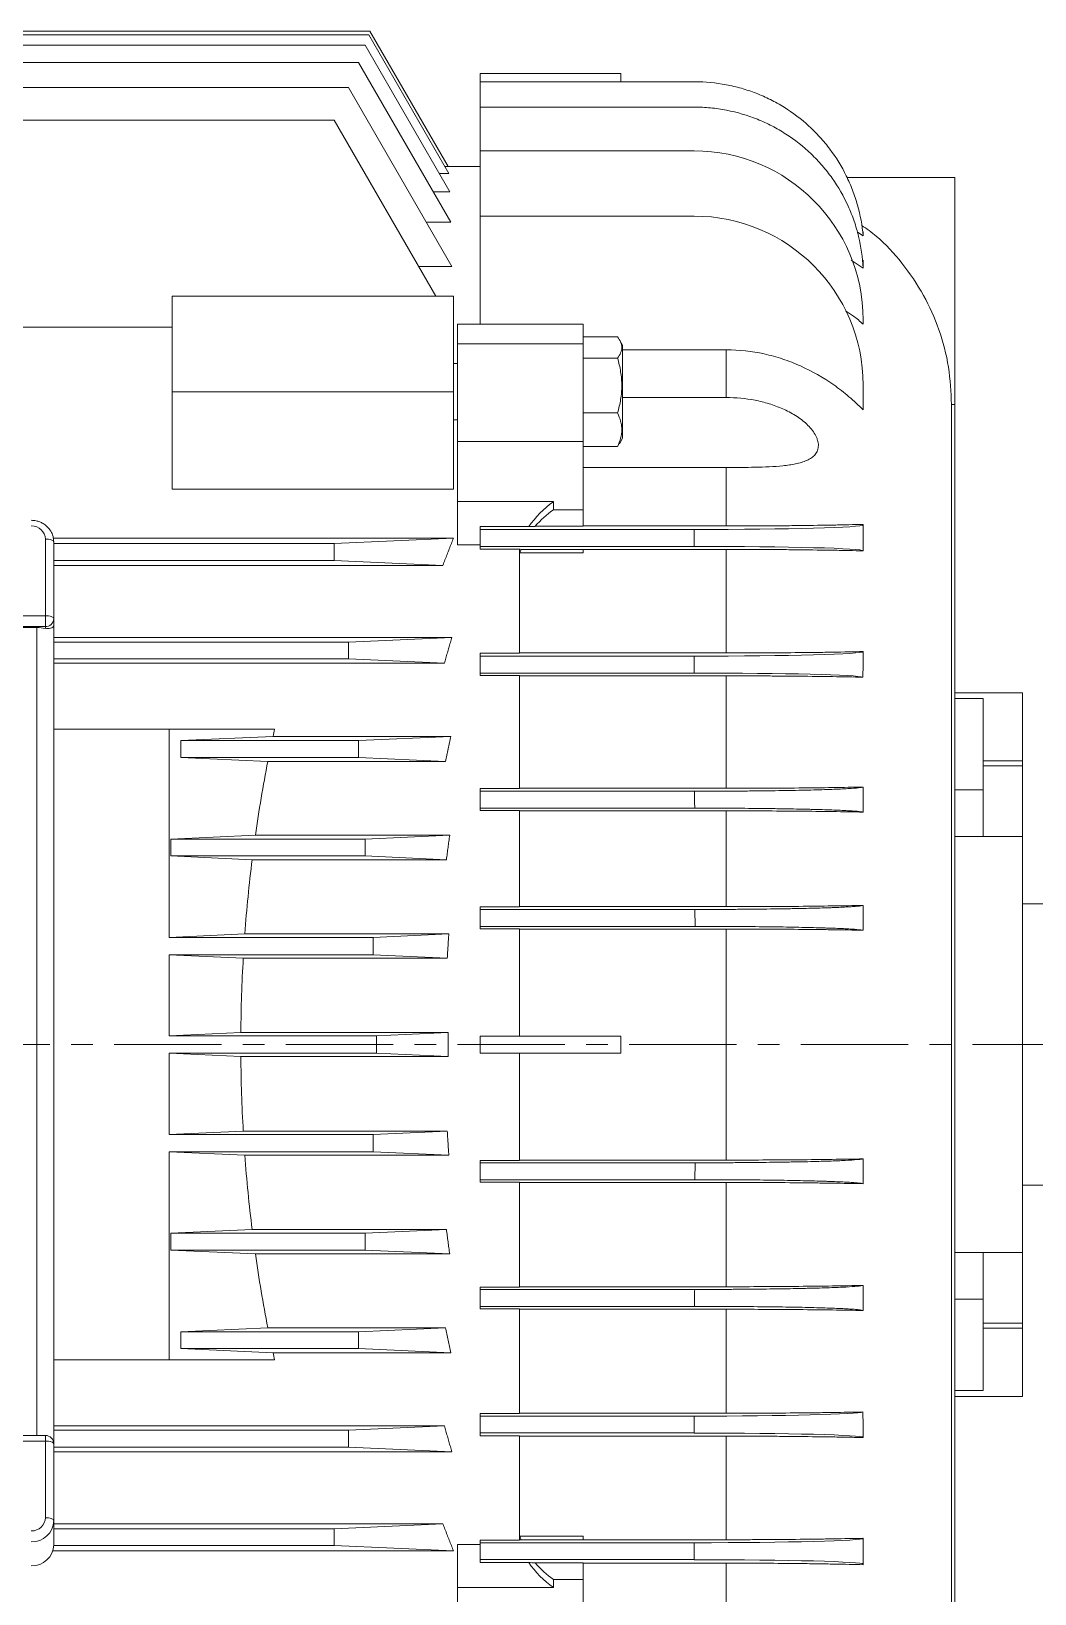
# Model space of a CAD drawing. Header units: millimetres. Extents: x -1229 to 6348, y -522 to 5252.
# Drawn here: x 761.7 to 939.9, y 1325.7 to 1603.3 of the extents above; entities that cross this region are included whole.
import ezdxf

# ---------------------------------------------------------------- set-up
doc = ezdxf.new("R2010")
doc.units = ezdxf.units.MM
doc.header["$LTSCALE"] = 25.4
doc.linetypes.add('CENTERX2', pattern=[0.8, 0.5, -0.1, 0.1, -0.1])
doc.layers.add('Centerline', color=5, linetype='CENTERX2', lineweight=5)

# ---------------------------------------------------------------- blocks, each defined once
blk = doc.blocks.new('HHI 286TS FRONT VIEW')
at = {"color": 7, "linetype": 'Continuous', "lineweight": 5}
for p, q in [((-202.97, 179.39), (-482.83, 179.39)), ((-202.76, 180), (-330.11, 180)), ((-188.75, 154.76), (-202.97, 179.39)), ((-188.89, 155.99), (-202.76, 180)), ((-203.63, 177.54), (-482.17, 177.54)), ((-188.6, 151.5), (-203.63, 177.54)), ((-204.79, 174.43), (-481.01, 174.43)), ((-188.43, 146.08), (-204.79, 174.43)), ((-183.2, 172.5), (-183.2, 171.03)), ((-183.2, 172.5), (-158.2, 172.5)), ((-158.2, 172.5), (-158.2, 171.03)), ((-206.56, 170), (-479.24, 170)), ((-188.21, 138.22), (-206.56, 170)), ((-183.2, 171.03), (-183.2, 166.53)), ((-145.08, 171.03), (-183.2, 171.03)), ((-145.03, 171.03), (-145.08, 171.03)), ((-209.13, 164.19), (-277.9, 164.19)), ((-191.09, 132.94), (-209.13, 164.19)), ((-183.2, 166.53), (-183.2, 158.75)), ((-145.16, 166.53), (-183.2, 166.53)), ((-183.2, 158.75), (-183.2, 147.16)), ((-145.2, 158.75), (-183.2, 158.75)), ((-188.89, 155.99), (-189.46, 155.99)), ((-183.2, 156), (-188.89, 156)), ((-188.75, 154.76), (-190.48, 154.76)), ((-117.98, 154), (-98.9, 154)), ((-98.9, 154), (-98.9, 113.69)), ((-188.6, 151.5), (-191.56, 151.5)), ((-183.2, 147.16), (-183.2, 127.97)), ((-145.2, 147.16), (-183.2, 147.16)), ((-188.43, 146.08), (-192.75, 146.08)), ((-115.2, 144.35), (-115.2, 143.66)), ((-116.17, 144.3), (-115.2, 143.66)), ((-117.29, 139.33), (-115.2, 137.9)), ((-115.2, 139.35), (-115.2, 137.9)), ((-188.21, 138.22), (-194.13, 138.22)), ((-237.9, 132.94), (-237.9, 115.97)), ((-187.9, 132.94), (-237.9, 132.94)), ((-187.9, 132.94), (-187.9, 115.97)), ((-164.9, 127.97), (-187.2, 127.97)), ((-187.2, 124.45), (-187.2, 127.97)), ((-164.9, 124.45), (-164.9, 127.97)), ((-115.2, 128.75), (-115.2, 127.97)), ((-237.9, 127.45), (-277.9, 127.45)), ((-158.8, 125.7), (-164.9, 125.7)), ((-157.9, 124.22), (-158.46, 125.19)), ((-187.2, 107.12), (-187.2, 124.45)), ((-187.2, 124.45), (-164.9, 124.45)), ((-164.9, 107.12), (-164.9, 124.45)), ((-157.9, 107.72), (-157.9, 124.22)), ((-157.9, 123.41), (-139.5, 123.41)), ((-139.5, 123.41), (-139.5, 114.93)), ((-187.2, 120.97), (-187.9, 120.97)), ((-158.8, 121.92), (-164.9, 121.92)), ((-115.2, 112.75), (-115.2, 117.16)), ((-187.9, 115.97), (-237.9, 115.97)), ((-237.9, 115.97), (-237.9, 98.67)), ((-187.9, 98.67), (-187.9, 115.97)), ((-157.9, 114.93), (-139.5, 114.93)), ((-158.8, 112.19), (-164.9, 112.19)), ((-99.5, -113.69), (-99.5, 113.69)), ((-98.9, 113.69), (-99.5, 113.69)), ((-98.9, -113.69), (-98.9, 113.69)), ((-187.9, 110.97), (-187.2, 110.97)), ((-187.2, 107.12), (-164.9, 107.12)), ((-187.2, 96.44), (-187.2, 107.12)), ((-164.9, 95), (-164.9, 107.12)), ((-164.9, 106.23), (-158.8, 106.23)), ((-158.49, 106.76), (-158.8, 106.23)), ((-158.46, 106.74), (-157.9, 107.72)), ((-139.5, 102.51), (-164.9, 102.51)), ((-139.5, 102.51), (-139.5, 92.12)), ((-187.9, 98.67), (-237.9, 98.67)), ((-187.2, 96.44), (-170.2, 96.44)), ((-187.2, 88.78), (-187.2, 96.44)), ((-170.2, 96.44), (-170.2, 95)), ((-170.2, 95), (-164.9, 95)), ((-164.9, 92.06), (-164.9, 95)), ((-174.56, 92.02), (-183.2, 92.02)), ((-183.2, 92.02), (-183.2, 91.5)), ((-164.9, 92.06), (-173.42, 92.06)), ((-139.5, 92.12), (-164.9, 92.12)), ((-115.2, 92.29), (-115.2, 92.4)), ((-115.2, 87.71), (-115.2, 92.29)), ((-260.4, 89.79), (-260.4, 76.17)), ((-259, 89.96), (-187.92, 89.96)), ((-258.9, 89.28), (-258.9, 75.65)), ((-258.9, 89), (-209.13, 89)), ((-187.92, 89.96), (-209.13, 89)), ((-209.13, 89), (-209.13, 86)), ((-183.2, 91.5), (-145.2, 91.5)), ((-183.2, 91.5), (-183.2, 88.5)), ((-145.2, 91.5), (-145.2, 88.5)), ((-183.2, 88.78), (-187.2, 88.78)), ((-183.2, 88.5), (-183.2, 88.02)), ((-145.2, 88.5), (-183.2, 88.5)), ((-176.2, 88.02), (-183.2, 88.02)), ((-176.2, 69.5), (-176.2, 87.88)), ((-164.9, 87.35), (-176.1, 87.35)), ((-175.93, 87.96), (-164.9, 87.96)), ((-164.9, 87.96), (-139.5, 87.96)), ((-164.9, 87.35), (-164.9, 87.96)), ((-139.5, 87.96), (-139.5, 69.56)), ((-115.2, 87.71), (-115.2, 87.7)), ((-209.13, 86), (-258.9, 86)), ((-189.81, 85.12), (-258.9, 85.12)), ((-189.81, 85.12), (-209.13, 86)), ((-276.9, 76.17), (-260.4, 76.17)), ((-260.4, 76.17), (-260.4, 75.65)), ((-260.4, 75.65), (-260.4, 74.24)), ((-258.9, 75.65), (-258.9, 74.46)), ((-272.86, 74.24), (-260.4, 74.24)), ((-270.17, 74.07), (-261.9, 74.07)), ((-261.9, 74.07), (-261.9, -69.44)), ((-260.4, 74.24), (-260.4, 73.94)), ((-258.9, 74.46), (-258.9, -70.94)), ((-258.9, 72.33), (-188.21, 72.33)), ((-206.56, 71.5), (-188.21, 72.33)), ((-258.9, 71.5), (-206.56, 71.5)), ((-206.56, 71.5), (-206.56, 68.5)), ((-183.2, 69.5), (-183.2, 69)), ((-183.2, 69.5), (-176.2, 69.5)), ((-139.5, 69.56), (-176.2, 69.56)), ((-115.2, 69.81), (-115.2, 69.79)), ((-115.2, 68.37), (-115.2, 69.79)), ((-206.56, 68.5), (-258.9, 68.5)), ((-189.55, 67.73), (-258.9, 67.73)), ((-189.55, 67.73), (-206.56, 68.5)), ((-183.2, 69), (-145.2, 69)), ((-183.2, 69), (-183.2, 66)), ((-145.2, 69), (-145.2, 66)), ((-145.2, 66), (-183.2, 66)), ((-183.2, 66), (-183.2, 65.55)), ((-176.2, 65.55), (-183.2, 65.55)), ((-176.2, 45.46), (-176.2, 65.55)), ((-176.2, 65.49), (-139.5, 65.49)), ((-139.5, 65.49), (-139.5, 45.52)), ((-86.9, 62.5), (-98.9, 62.5)), ((-93.9, 61.47), (-98.9, 61.47)), ((-93.9, 45.25), (-93.9, 61.47)), ((-86.9, 50.4), (-86.9, 62.5)), ((-238.4, 56), (-258.9, 56)), ((-238.4, 56), (-238.4, 19.04)), ((-219.7, 56), (-238.4, 56)), ((-236.34, 54), (-219.97, 54.74)), ((-236.34, 51), (-236.34, 54)), ((-236.34, 54), (-204.79, 54)), ((-219.97, 54.74), (-188.43, 54.74)), ((-204.79, 54), (-188.43, 54.74)), ((-204.79, 51), (-204.79, 54)), ((-220.89, 50.3), (-236.34, 51)), ((-204.79, 51), (-236.34, 51)), ((-189.34, 50.3), (-220.89, 50.3)), ((-189.34, 50.3), (-204.79, 51)), ((-93.9, 50.4), (-86.9, 50.4)), ((-86.9, 50.4), (-86.9, 49.5)), ((-86.9, 49.5), (-93.9, 49.5)), ((-86.9, 49.5), (-86.9, 36.96)), ((-183.2, 45.46), (-183.2, 45)), ((-183.2, 45.46), (-176.2, 45.46)), ((-183.2, 45), (-145.16, 45)), ((-183.2, 45), (-183.2, 42)), ((-139.5, 45.52), (-176.2, 45.52)), ((-115.2, 45.75), (-115.2, 41.29)), ((-98.9, 45.25), (-93.9, 45.25)), ((-93.9, 36.96), (-93.9, 45.25)), ((-183.2, 42), (-183.2, 41.57)), ((-145.09, 42), (-183.2, 42)), ((-176.2, 41.57), (-183.2, 41.57)), ((-176.2, 24.44), (-176.2, 41.57)), ((-176.2, 41.51), (-139.5, 41.51)), ((-139.5, 41.51), (-139.5, 24.5)), ((-238.13, 36.5), (-223.1, 37.18)), ((-238.13, 33.5), (-238.13, 36.5)), ((-238.13, 36.5), (-203.63, 36.5)), ((-223.1, 37.18), (-188.6, 37.18)), ((-203.63, 36.5), (-188.6, 37.18)), ((-203.63, 33.5), (-203.63, 36.5)), ((-98.9, 36.96), (-93.9, 36.96)), ((-86.9, 36.96), (-93.9, 36.96)), ((-86.9, -36.96), (-86.9, 36.96)), ((-223.68, 32.84), (-238.13, 33.5)), ((-203.63, 33.5), (-238.13, 33.5)), ((-189.18, 32.84), (-203.63, 33.5)), ((-189.18, 32.84), (-223.68, 32.84)), ((-82.55, 25), (-86.9, 25)), ((-183.2, 24.44), (-183.2, 24)), ((-183.2, 24.44), (-176.2, 24.44)), ((-183.2, 24), (-145.08, 24)), ((-183.2, 24), (-183.2, 21)), ((-139.5, 24.5), (-176.2, 24.5)), ((-145.08, 24), (-145.03, 21)), ((-115.2, 24.72), (-115.2, 20.3)), ((-224.98, 19.64), (-238.4, 19.04)), ((-224.98, 19.64), (-188.75, 19.64)), ((-202.17, 19.04), (-188.75, 19.64)), ((-183.2, 21), (-183.2, 20.57)), ((-145.03, 21), (-183.2, 21)), ((-176.2, 20.57), (-183.2, 20.57)), ((-176.2, 1.5), (-176.2, 20.57)), ((-176.2, 20.52), (-139.5, 20.52)), ((-139.5, 20.52), (-139.5, -20.52)), ((-238.4, 19.04), (-202.17, 19.04)), ((-202.17, 15.96), (-202.17, 19.04)), ((-202.17, 15.96), (-238.4, 15.96)), ((-238.4, 15.96), (-238.4, 1.55)), ((-225.26, 15.37), (-238.4, 15.96)), ((-189.03, 15.37), (-225.26, 15.37)), ((-189.03, 15.37), (-202.17, 15.96)), ((-225.69, 2.13), (-238.4, 1.55)), ((-238.4, 1.55), (-201.6, 1.55)), ((-225.69, 2.13), (-188.89, 2.13)), ((-201.6, 1.55), (-188.89, 2.13)), ((-201.6, -1.55), (-201.6, 1.55)), ((-158.2, 1.5), (-183.2, 1.5)), ((-183.2, 1.5), (-183.2, -1.5)), ((-158.2, 1.5), (-158.2, -1.5)), ((-225.69, -2.13), (-238.4, -1.55)), ((-201.6, -1.55), (-238.4, -1.55)), ((-238.4, -1.55), (-238.4, -15.96)), ((-188.89, -2.13), (-225.69, -2.13)), ((-188.89, -2.13), (-201.6, -1.55)), ((-183.2, -1.5), (-158.2, -1.5)), ((-176.2, -20.57), (-176.2, -1.5)), ((-225.26, -15.37), (-238.4, -15.96)), ((-238.4, -15.96), (-202.17, -15.96)), ((-225.26, -15.37), (-189.03, -15.37)), ((-202.17, -15.96), (-189.03, -15.37)), ((-202.17, -19.04), (-202.17, -15.96)), ((-202.17, -19.04), (-238.4, -19.04)), ((-238.4, -19.04), (-238.4, -56)), ((-224.98, -19.64), (-238.4, -19.04)), ((-188.75, -19.64), (-202.17, -19.04)), ((-188.75, -19.64), (-224.98, -19.64)), ((-183.2, -20.57), (-183.2, -21)), ((-183.2, -20.57), (-176.2, -20.57)), ((-183.2, -21), (-145.03, -21)), ((-183.2, -21), (-183.2, -24)), ((-139.5, -20.52), (-176.2, -20.52)), ((-145.03, -21), (-145.08, -24)), ((-115.2, -20.3), (-115.2, -24.72)), ((-183.2, -24), (-183.2, -24.44)), ((-145.08, -24), (-183.2, -24)), ((-176.2, -24.44), (-183.2, -24.44)), ((-176.2, -43.07), (-176.2, -24.44)), ((-176.2, -24.5), (-139.5, -24.5)), ((-139.5, -24.5), (-139.5, -43.01)), ((-86.9, -25), (-82.55, -25)), ((-238.13, -33.5), (-223.68, -32.84)), ((-223.68, -32.84), (-189.18, -32.84)), ((-203.63, -33.5), (-189.18, -32.84)), ((-238.13, -36.5), (-238.13, -33.5)), ((-238.13, -33.5), (-203.63, -33.5)), ((-203.63, -36.5), (-203.63, -33.5)), ((-223.1, -37.18), (-238.13, -36.5)), ((-203.63, -36.5), (-238.13, -36.5)), ((-188.6, -37.18), (-223.1, -37.18)), ((-188.6, -37.18), (-203.63, -36.5)), ((-98.9, -36.96), (-93.9, -36.96)), ((-93.9, -36.96), (-86.9, -36.96)), ((-93.9, -45.25), (-93.9, -36.96)), ((-86.9, -36.96), (-86.9, -49.5)), ((-183.2, -43.07), (-183.2, -43.5)), ((-183.2, -43.07), (-176.2, -43.07)), ((-183.2, -43.5), (-145.1, -43.5)), ((-183.2, -43.5), (-183.2, -46.5)), ((-139.5, -43.01), (-176.2, -43.01)), ((-115.2, -42.79), (-115.2, -47.25)), ((-183.2, -46.5), (-183.2, -46.97)), ((-145.16, -46.5), (-183.2, -46.5)), ((-176.2, -46.97), (-183.2, -46.97)), ((-176.2, -65.55), (-176.2, -46.97)), ((-176.2, -47.02), (-139.5, -47.02)), ((-139.5, -47.02), (-139.5, -65.49)), ((-98.9, -45.25), (-93.9, -45.25)), ((-93.9, -61.47), (-93.9, -45.25)), ((-93.9, -49.5), (-86.9, -49.5)), ((-86.9, -49.5), (-86.9, -50.4)), ((-220.89, -50.3), (-236.34, -51)), ((-236.34, -54), (-236.34, -51)), ((-236.34, -51), (-204.79, -51)), ((-220.89, -50.3), (-189.34, -50.3)), ((-204.79, -51), (-189.34, -50.3)), ((-204.79, -54), (-204.79, -51)), ((-86.9, -50.4), (-93.9, -50.4)), ((-86.9, -62.5), (-86.9, -50.4)), ((-236.34, -54), (-219.97, -54.74)), ((-204.79, -54), (-236.34, -54)), ((-188.43, -54.74), (-219.97, -54.74)), ((-188.43, -54.74), (-204.79, -54)), ((-258.9, -56), (-238.4, -56)), ((-238.4, -56), (-219.7, -56)), ((-98.9, -61.47), (-93.9, -61.47)), ((-98.9, -62.5), (-86.9, -62.5)), ((-183.2, -65.55), (-183.2, -66)), ((-183.2, -65.55), (-176.2, -65.55)), ((-183.2, -66), (-183.2, -69)), ((-183.2, -66), (-145.2, -66)), ((-139.5, -65.49), (-176.2, -65.49)), ((-145.2, -66), (-145.2, -69)), ((-258.9, -67.73), (-189.55, -67.73)), ((-258.9, -68.5), (-206.56, -68.5)), ((-189.55, -67.73), (-206.56, -68.5)), ((-206.56, -68.5), (-206.56, -71.5)), ((-145.2, -69), (-183.2, -69)), ((-183.2, -69), (-183.2, -69.5)), ((-115.2, -69.79), (-115.2, -68.37)), ((-260.4, -69.44), (-272.57, -69.44)), ((-271.49, -70.43), (-260.4, -70.43)), ((-260.4, -69.44), (-260.4, -70.43)), ((-260.4, -70.43), (-260.4, -84.05)), ((-258.9, -70.94), (-258.9, -84.56)), ((-206.56, -71.5), (-258.9, -71.5)), ((-188.21, -72.33), (-206.56, -71.5)), ((-176.2, -69.5), (-183.2, -69.5)), ((-176.2, -87.88), (-176.2, -69.5)), ((-176.2, -69.56), (-139.5, -69.56)), ((-139.5, -69.56), (-139.5, -87.96)), ((-115.2, -69.79), (-115.2, -69.81)), ((-188.21, -72.33), (-258.9, -72.33)), ((-258.9, -84.56), (-258.9, -88.84)), ((-258.9, -85.12), (-189.81, -85.12)), ((-258.9, -86), (-209.13, -86)), ((-189.81, -85.12), (-209.13, -86)), ((-209.13, -86), (-209.13, -89)), ((-187.2, -88.78), (-183.2, -88.78)), ((-187.2, -96.44), (-187.2, -88.78)), ((-183.2, -88.02), (-176.2, -88.02)), ((-183.2, -88.02), (-183.2, -88.5)), ((-183.2, -88.5), (-183.2, -91.5)), ((-183.2, -88.5), (-145.2, -88.5)), ((-176.1, -87.35), (-164.9, -87.35)), ((-164.9, -87.96), (-175.93, -87.96)), ((-164.9, -87.35), (-164.9, -87.96)), ((-139.5, -87.96), (-164.9, -87.96)), ((-145.2, -88.5), (-145.2, -91.5)), ((-115.2, -87.7), (-115.2, -87.71)), ((-115.2, -92.29), (-115.2, -87.71)), ((-187.92, -89.96), (-259.08, -89.96)), ((-209.13, -89), (-258.9, -89)), ((-187.92, -89.96), (-209.13, -89)), ((-145.2, -91.5), (-183.2, -91.5)), ((-183.2, -91.5), (-183.2, -92.02)), ((-183.2, -92.02), (-174.56, -92.02)), ((-173.42, -92.06), (-164.9, -92.06)), ((-164.9, -95), (-164.9, -92.06)), ((-164.9, -92.12), (-139.5, -92.12)), ((-139.5, -92.12), (-139.5, -102.51)), ((-115.2, -92.4), (-115.2, -92.29)), ((-170.2, -96.44), (-187.2, -96.44)), ((-187.2, -107.12), (-187.2, -96.44)), ((-170.2, -95), (-170.2, -96.44)), ((-164.9, -95), (-170.2, -95)), ((-164.9, -107.12), (-164.9, -95))]:
    blk.add_line(p, q, dxfattribs=at)
at = {"color": 7, "linetype": 'Continuous', "lineweight": 5, "flags": 128}
for points in [[(-260.4, 89.79), (-260.11, 89.78), (-259.83, 89.75), (-259.57, 89.71), (-259.34, 89.64), (-259.15, 89.56), (-259.01, 89.48), (-258.93, 89.38), (-258.9, 89.28)], [(-260.4, 76.17), (-260.11, 76.16), (-259.83, 76.13), (-259.57, 76.08), (-259.34, 76.02), (-259.15, 75.94), (-259.01, 75.85), (-258.93, 75.75), (-258.9, 75.65)], [(-258.9, -70.94), (-258.93, -70.84), (-259.01, -70.74), (-259.15, -70.65), (-259.34, -70.58), (-259.57, -70.51), (-259.83, -70.46), (-260.11, -70.44), (-260.4, -70.43)], [(-260.4, -84.05), (-260.11, -84.06), (-259.83, -84.09), (-259.57, -84.14), (-259.34, -84.2), (-259.15, -84.28), (-259.01, -84.37), (-258.93, -84.46), (-258.9, -84.56)]]:
    blk.add_lwpolyline(points, dxfattribs=at)
at = {"color": 7, "linetype": 'Continuous', "lineweight": 5}
for centre, radius, start, end in [((-145.2, 128.75), 30, 0, 90), ((-145.2, 117.16), 30, 0, 90), ((-260.36, 75.7), 1.46, 268.2747, 358.1638), ((-261.86, 66.21), 7.86, 79.2658, 90.2621), ((-260.4, -70.94), 1.5, 0, 90), ((-262.78, -84.44), 3.89, 268.2745, 358.1639), ((-262.78, -88.72), 3.89, 268.2747, 358.1637)]:
    blk.add_arc(centre, radius, start, end, dxfattribs=at)
for centre, major_axis, ratio, start_param, end_param in [((-170.2, 92.19), (5.54, 5.54), 0.414214, 1.178097, 1.992232), ((-170.2, 90.76), (5.54, 5.54), 0.414214, 1.178097, 1.745213), ((-170.2, 91.87), (6, 0), 0.036088, 2.137912, 2.384931), ((-145.2, 92.29), (30, 0), 0.026186, 4.712389, 6.283185), ((-170.2, 88.03), (6, 0), 0.038028, 3.169227, 3.44164), ((-170.2, 90.76), (5.54, 5.54), 0.414214, 2.448846, 2.566636), ((-145.2, 87.71), (30, 0), 0.026186, 0, 1.570796), ((-145.2, 69.79), (30, 0), 0.026186, 4.712389, 6.283185), ((-145.2, 65.21), (30, 0), 0.026186, 0.054813, 1.570796), ((-135.63, 0), (0, 156), 0.57735, 1.203628, 1.212252), ((-135.63, 0), (0, 156), 0.57735, 1.242499, 1.330136), ((-135.63, 0), (0, 156), 0.57735, 1.358668, 1.444532), ((-135.63, 0), (0, 156), 0.57735, 1.472125, 1.557149), ((-135.63, 0), (0, 156), 0.57735, 1.584443, 1.669467), ((-135.63, 0), (0, 156), 0.57735, 1.697061, 1.782925), ((-135.63, 0), (0, 156), 0.57735, 1.811457, 1.899094), ((-135.63, 0), (0, 156), 0.57735, 1.929341, 1.937965), ((-145.2, -65.21), (30, 0), 0.026186, 4.712389, 6.228372), ((-145.2, -69.79), (30, 0), 0.026186, 0, 1.570796), ((-170.2, -88.03), (6, 0), 0.038028, 2.841545, 3.113958), ((-170.2, -90.76), (5.54, -5.54), 0.414214, 3.716549, 3.834339), ((-145.2, -87.71), (30, 0), 0.026186, 4.712389, 6.283185), ((-145.2, -92.29), (30, 0), 0.026186, 0, 1.570796), ((-170.2, -91.87), (6, 0), 0.036088, 3.898254, 4.145273), ((-170.2, -92.19), (5.54, -5.54), 0.414214, 4.290953, 5.105088), ((-170.2, -90.76), (5.54, -5.54), 0.414214, 4.537972, 5.105088)]:
    blk.add_ellipse(centre, major_axis=major_axis, ratio=ratio, start_param=start_param, end_param=end_param, dxfattribs=at)
for points, knots in [([(-115.2, 143.66), (-115.36, 145.52), (-115.7, 147.34), (-116.44, 150.01), (-116.73, 150.89), (-117.23, 152.19), (-117.41, 152.62), (-117.78, 153.48), (-117.98, 153.9), (-119, 155.98), (-119.97, 157.55), (-121.36, 159.4), (-121.65, 159.77), (-122.24, 160.49), (-122.55, 160.84), (-123.49, 161.87), (-124.14, 162.53), (-126.18, 164.4), (-127.65, 165.51), (-129.62, 166.74), (-130.02, 166.98), (-130.84, 167.44), (-131.25, 167.65), (-132.49, 168.27), (-133.33, 168.65), (-135.05, 169.32), (-135.92, 169.61), (-137.7, 170.12), (-138.6, 170.33), (-141.36, 170.85), (-143.21, 171.03), (-145.08, 171.03)], [0, 0, 0, 0, 0.125, 0.125, 0.1875, 0.1875, 0.21875, 0.21875, 0.25, 0.25, 0.375, 0.375, 0.40625, 0.40625, 0.4375, 0.4375, 0.5, 0.5, 0.625, 0.625, 0.65625, 0.65625, 0.6875, 0.6875, 0.75, 0.75, 0.8125, 0.8125, 0.875, 0.875, 1, 1, 1, 1]), ([(-115.2, 137.9), (-115.29, 139.82), (-115.56, 141.7), (-116.22, 144.47), (-116.49, 145.38), (-117.11, 147.19), (-117.46, 148.08), (-118.65, 150.69), (-119.59, 152.33), (-121.24, 154.66), (-121.83, 155.41), (-123.09, 156.87), (-123.75, 157.56), (-125.81, 159.53), (-127.29, 160.7), (-129.7, 162.25), (-130.54, 162.74), (-132.23, 163.62), (-133.1, 164.01), (-135.74, 165.07), (-137.56, 165.61), (-140.38, 166.16), (-141.34, 166.3), (-143.24, 166.48), (-144.2, 166.53), (-145.16, 166.53)], [0, 0, 0, 0, 0.125, 0.125, 0.1875, 0.1875, 0.25, 0.25, 0.375, 0.375, 0.4375, 0.4375, 0.5, 0.5, 0.625, 0.625, 0.6875, 0.6875, 0.75, 0.75, 0.875, 0.875, 0.9375, 0.9375, 1, 1, 1, 1]), ([(-99.5, 113.69), (-99.61, 115.92), (-99.82, 120.43), (-101.57, 126.98), (-104.34, 133.23), (-108.13, 138.81), (-111.89, 142.99), (-114.56, 144.9), (-115.43, 145.52)], [0, 0, 0, 0, 0.180642, 0.366515, 0.54716, 0.73306, 0.913409, 1, 1, 1, 1]), ([(-118.33, 130.35), (-117.85, 130.04), (-116.74, 129.34), (-115.76, 128.47), (-115.2, 127.97)], [0, 0, 0, 0, 0.43289, 1, 1, 1, 1]), ([(-158.8, 121.92), (-158.57, 122.23), (-158.38, 122.54), (-158.12, 123.17), (-158.04, 123.49), (-158.04, 123.97), (-158.06, 124.13), (-158.13, 124.45), (-158.18, 124.61), (-158.38, 125.08), (-158.57, 125.39), (-158.8, 125.7)], [0, 0, 0, 0, 0.25, 0.25, 0.5, 0.5, 0.625, 0.625, 0.75, 0.75, 1, 1, 1, 1]), ([(-139.5, 123.41), (-137.21, 123.41), (-134.96, 123.16), (-131.65, 122.44), (-130.56, 122.14), (-128.94, 121.6), (-128.4, 121.41), (-127.34, 120.99), (-126.81, 120.77), (-124.23, 119.61), (-122.27, 118.48), (-119.48, 116.52), (-118.58, 115.82), (-116.84, 114.34), (-116, 113.56), (-115.2, 112.75)], [0, 0, 0, 0, 0.25, 0.25, 0.375, 0.375, 0.4375, 0.4375, 0.5, 0.5, 0.75, 0.75, 0.875, 0.875, 1, 1, 1, 1]), ([(-158.8, 112.19), (-158.57, 112.98), (-158.38, 113.78), (-158.12, 115.4), (-158.04, 116.22), (-158.04, 117.46), (-158.06, 117.88), (-158.13, 118.7), (-158.18, 119.11), (-158.38, 120.33), (-158.57, 121.13), (-158.8, 121.92)], [0, 0, 0, 0, 0.25, 0.25, 0.5, 0.5, 0.625, 0.625, 0.75, 0.75, 1, 1, 1, 1]), ([(-139.5, 114.93), (-137.77, 114.93), (-136.07, 114.77), (-133.55, 114.29), (-132.72, 114.08), (-131.08, 113.58), (-130.26, 113.28), (-128.69, 112.59), (-127.93, 112.19), (-126.48, 111.27), (-125.81, 110.77), (-124.91, 109.92), (-124.63, 109.62), (-124.13, 109.01), (-123.91, 108.69), (-123.63, 108.2), (-123.55, 108.04), (-123.4, 107.71), (-123.34, 107.55), (-123.24, 107.22), (-123.2, 107.06), (-123.15, 106.74), (-123.14, 106.58), (-123.14, 106.12), (-123.19, 105.83), (-123.38, 105.29), (-123.53, 105.04), (-123.8, 104.71), (-123.91, 104.6), (-124.13, 104.41), (-124.25, 104.31), (-124.62, 104.05), (-124.89, 103.9), (-125.49, 103.63), (-125.81, 103.51), (-126.48, 103.31), (-126.83, 103.23), (-127.54, 103.08), (-127.91, 103.01), (-128.67, 102.9), (-129.06, 102.85), (-130.23, 102.73), (-131.04, 102.68), (-132.67, 102.6), (-133.51, 102.57), (-135.2, 102.53), (-136.06, 102.52), (-137.77, 102.51), (-138.63, 102.51), (-139.5, 102.51)], [0, 0, 0, 0, 0.125, 0.125, 0.1875, 0.1875, 0.25, 0.25, 0.3125, 0.3125, 0.375, 0.375, 0.40625, 0.40625, 0.4375, 0.4375, 0.453125, 0.453125, 0.46875, 0.46875, 0.484375, 0.484375, 0.5, 0.5, 0.53125, 0.53125, 0.5625, 0.5625, 0.578125, 0.578125, 0.59375, 0.59375, 0.625, 0.625, 0.65625, 0.65625, 0.6875, 0.6875, 0.71875, 0.71875, 0.75, 0.75, 0.8125, 0.8125, 0.875, 0.875, 0.9375, 0.9375, 1, 1, 1, 1]), ([(-158.8, 106.23), (-158.57, 106.72), (-158.38, 107.21), (-158.12, 108.2), (-158.04, 108.7), (-158.04, 109.46), (-158.06, 109.71), (-158.13, 110.22), (-158.18, 110.47), (-158.38, 111.21), (-158.57, 111.7), (-158.8, 112.19)], [0, 0, 0, 0, 0.25, 0.25, 0.5, 0.5, 0.625, 0.625, 0.75, 0.75, 1, 1, 1, 1]), ([(-258.91, 89.31), (-258.94, 89.63), (-258.98, 90.3), (-259.4, 91.23), (-260.02, 92), (-260.71, 92.53), (-261.39, 92.86), (-262.09, 93.08), (-262.61, 93.11), (-262.9, 93.13)], [0, 0, 0, 0, 0.160808, 0.32897, 0.493484, 0.643954, 0.749247, 0.861322, 1, 1, 1, 1]), ([(-139.5, 92.12), (-137.21, 92.12), (-134.96, 92.13), (-131.65, 92.15), (-130.56, 92.16), (-128.94, 92.17), (-128.4, 92.17), (-127.34, 92.19), (-126.81, 92.19), (-124.23, 92.22), (-122.27, 92.25), (-119.48, 92.3), (-118.58, 92.32), (-116.84, 92.36), (-116, 92.38), (-115.2, 92.4)], [0, 0, 0, 0, 0.25, 0.25, 0.375, 0.375, 0.4375, 0.4375, 0.5, 0.5, 0.75, 0.75, 0.875, 0.875, 1, 1, 1, 1]), ([(-187.92, 89.96), (-188.05, 89.64), (-188.31, 89), (-188.69, 88.04), (-189.07, 87.07), (-189.44, 86.1), (-189.69, 85.45), (-189.81, 85.12)], [0, 0, 0, 0, 0.2010999, 0.4016477, 0.6016456, 0.8010957, 1, 1, 1, 1]), ([(-139.5, 87.96), (-137.24, 87.96), (-135.02, 87.95), (-131.74, 87.93), (-130.66, 87.93), (-128.51, 87.91), (-127.44, 87.9), (-124.33, 87.86), (-122.37, 87.84), (-119.56, 87.79), (-118.65, 87.77), (-116.88, 87.74), (-116.02, 87.72), (-115.2, 87.7)], [0, 0, 0, 0, 0.25, 0.25, 0.375, 0.375, 0.5, 0.5, 0.75, 0.75, 0.875, 0.875, 1, 1, 1, 1]), ([(-260.4, 73.94), (-260.27, 73.91), (-260.15, 73.9), (-259.92, 73.89), (-259.82, 73.89), (-259.53, 73.93), (-259.38, 73.97), (-259.13, 74.09), (-259.05, 74.15), (-258.96, 74.26), (-258.94, 74.3), (-258.91, 74.38), (-258.9, 74.42), (-258.9, 74.46)], [0, 0, 0, 0, 0.125, 0.125, 0.25, 0.25, 0.5, 0.5, 0.75, 0.75, 0.875, 0.875, 1, 1, 1, 1]), ([(-188.21, 72.33), (-188.3, 72.03), (-188.48, 71.42), (-188.76, 70.5), (-189.02, 69.58), (-189.29, 68.65), (-189.46, 68.04), (-189.55, 67.73)], [0, 0, 0, 0, 0.200776, 0.401161, 0.601159, 0.800772, 1, 1, 1, 1]), ([(-115.2, 69.81), (-116.88, 69.77), (-118.66, 69.73), (-121.48, 69.69), (-122.44, 69.67), (-123.93, 69.65), (-124.43, 69.65), (-125.45, 69.63), (-125.97, 69.63), (-128.57, 69.6), (-130.69, 69.59), (-133.95, 69.57), (-135.04, 69.57), (-137.26, 69.56), (-138.38, 69.56), (-139.5, 69.56)], [0, 0, 0, 0, 0.25, 0.25, 0.375, 0.375, 0.4375, 0.4375, 0.5, 0.5, 0.75, 0.75, 0.875, 0.875, 1, 1, 1, 1]), ([(-115.25, 65.26), (-115.24, 65.52), (-115.22, 66.05), (-115.21, 66.83), (-115.2, 67.6), (-115.2, 68.12), (-115.2, 68.37)], [0, 0, 0, 0, 0.2548316, 0.506442, 0.7548313, 1, 1, 1, 1]), ([(-139.5, 65.49), (-137.28, 65.49), (-135.09, 65.49), (-131.85, 65.47), (-130.78, 65.47), (-129.19, 65.45), (-128.66, 65.45), (-127.61, 65.44), (-127.08, 65.44), (-124.49, 65.41), (-122.51, 65.39), (-118.74, 65.33), (-116.94, 65.29), (-115.25, 65.26)], [0, 0, 0, 0, 0.25, 0.25, 0.375, 0.375, 0.4375, 0.4375, 0.5, 0.5, 0.75, 0.75, 1, 1, 1, 1]), ([(-188.43, 54.74), (-188.51, 54.37), (-188.66, 53.64), (-188.9, 52.53), (-189.12, 51.41), (-189.27, 50.67), (-189.34, 50.3)], [0, 0, 0, 0, 0.250629, 0.500836, 0.750625, 1, 1, 1, 1]), ([(-145.16, 45), (-143.24, 45), (-141.35, 45), (-138.56, 45.02), (-137.64, 45.02), (-135.81, 45.04), (-134.9, 45.05), (-132.25, 45.07), (-130.57, 45.1), (-128.17, 45.14), (-127.39, 45.15), (-125.88, 45.18), (-125.16, 45.2), (-123.1, 45.25), (-121.86, 45.29), (-120.2, 45.35), (-119.68, 45.37), (-118.73, 45.41), (-118.29, 45.44), (-117.11, 45.5), (-116.48, 45.55), (-115.8, 45.62), (-115.61, 45.65), (-115.34, 45.7), (-115.25, 45.72), (-115.2, 45.75)], [0, 0, 0, 0, 0.125, 0.125, 0.1875, 0.1875, 0.25, 0.25, 0.375, 0.375, 0.4375, 0.4375, 0.5, 0.5, 0.625, 0.625, 0.6875, 0.6875, 0.75, 0.75, 0.875, 0.875, 0.9375, 0.9375, 1, 1, 1, 1]), ([(-115.2, 45.75), (-116.92, 45.71), (-118.73, 45.68), (-122.53, 45.62), (-124.52, 45.6), (-128.69, 45.56), (-130.8, 45.54), (-135.1, 45.52), (-137.28, 45.52), (-139.5, 45.52)], [0, 0, 0, 0, 0.25, 0.25, 0.5, 0.5, 0.75, 0.75, 1, 1, 1, 1]), ([(-115.2, 41.29), (-115.38, 41.34), (-115.73, 41.39), (-116.49, 41.45), (-116.79, 41.48), (-117.46, 41.52), (-117.84, 41.54), (-119.08, 41.61), (-120.06, 41.65), (-121.72, 41.71), (-122.31, 41.73), (-123.25, 41.75), (-123.57, 41.76), (-124.23, 41.78), (-124.57, 41.79), (-126.27, 41.83), (-127.74, 41.86), (-129.69, 41.89), (-130.09, 41.89), (-130.9, 41.91), (-131.31, 41.91), (-132.56, 41.93), (-133.4, 41.94), (-135.97, 41.96), (-137.74, 41.98), (-140.46, 41.99), (-141.39, 41.99), (-143.23, 42), (-144.16, 42), (-145.09, 42)], [0, 0, 0, 0, 0.125, 0.125, 0.1875, 0.1875, 0.25, 0.25, 0.375, 0.375, 0.4375, 0.4375, 0.46875, 0.46875, 0.5, 0.5, 0.625, 0.625, 0.65625, 0.65625, 0.6875, 0.6875, 0.75, 0.75, 0.875, 0.875, 0.9375, 0.9375, 1, 1, 1, 1]), ([(-139.5, 41.51), (-137.29, 41.51), (-135.12, 41.51), (-130.83, 41.49), (-128.72, 41.47), (-124.55, 41.44), (-122.56, 41.41), (-118.75, 41.36), (-116.93, 41.33), (-115.2, 41.29)], [0, 0, 0, 0, 0.25, 0.25, 0.5, 0.5, 0.75, 0.75, 1, 1, 1, 1]), ([(-188.6, 37.18), (-188.65, 36.82), (-188.75, 36.1), (-188.9, 35.02), (-189.04, 33.93), (-189.13, 33.21), (-189.18, 32.84)], [0, 0, 0, 0, 0.250399, 0.50053, 0.750395, 1, 1, 1, 1]), ([(-145.08, 24), (-143.21, 24), (-141.37, 24), (-138.64, 24.02), (-137.74, 24.02), (-136.4, 24.03), (-135.95, 24.04), (-135.07, 24.04), (-134.63, 24.05), (-132.47, 24.07), (-130.82, 24.09), (-128.85, 24.12), (-128.46, 24.13), (-127.69, 24.15), (-127.32, 24.15), (-126.2, 24.17), (-125.49, 24.19), (-123.46, 24.24), (-122.22, 24.27), (-120.82, 24.32), (-120.55, 24.33), (-120.02, 24.35), (-119.77, 24.36), (-119.04, 24.39), (-118.6, 24.42), (-117.78, 24.46), (-117.41, 24.48), (-116.75, 24.53), (-116.46, 24.55), (-115.7, 24.62), (-115.36, 24.67), (-115.2, 24.72)], [0, 0, 0, 0, 0.125, 0.125, 0.1875, 0.1875, 0.21875, 0.21875, 0.25, 0.25, 0.375, 0.375, 0.40625, 0.40625, 0.4375, 0.4375, 0.5, 0.5, 0.625, 0.625, 0.65625, 0.65625, 0.6875, 0.6875, 0.75, 0.75, 0.8125, 0.8125, 0.875, 0.875, 1, 1, 1, 1]), ([(-115.2, 24.72), (-116.94, 24.68), (-118.76, 24.65), (-122.57, 24.6), (-124.56, 24.57), (-127.68, 24.54), (-128.73, 24.54), (-130.85, 24.52), (-131.91, 24.52), (-135.13, 24.5), (-137.3, 24.5), (-139.5, 24.5)], [0, 0, 0, 0, 0.25, 0.25, 0.5, 0.5, 0.625, 0.625, 0.75, 0.75, 1, 1, 1, 1]), ([(-188.75, 19.64), (-188.78, 19.29), (-188.83, 18.58), (-188.9, 17.51), (-188.97, 16.44), (-189.01, 15.72), (-189.03, 15.37)], [0, 0, 0, 0, 0.250195, 0.500258, 0.750191, 1, 1, 1, 1]), ([(-115.2, 20.3), (-115.4, 20.35), (-115.77, 20.4), (-116.56, 20.46), (-116.87, 20.49), (-117.55, 20.53), (-117.94, 20.55), (-119.2, 20.62), (-120.17, 20.66), (-121.57, 20.7), (-121.86, 20.71), (-122.45, 20.73), (-122.76, 20.74), (-123.69, 20.77), (-124.35, 20.78), (-126.38, 20.83), (-127.83, 20.86), (-130.17, 20.9), (-130.98, 20.91), (-132.62, 20.93), (-133.46, 20.94), (-136, 20.97), (-137.75, 20.98), (-140.46, 20.99), (-141.37, 20.99), (-143.19, 21), (-144.11, 21), (-145.03, 21)], [0, 0, 0, 0, 0.125, 0.125, 0.1875, 0.1875, 0.25, 0.25, 0.375, 0.375, 0.40625, 0.40625, 0.4375, 0.4375, 0.5, 0.5, 0.625, 0.625, 0.6875, 0.6875, 0.75, 0.75, 0.875, 0.875, 0.9375, 0.9375, 1, 1, 1, 1]), ([(-139.5, 20.52), (-137.3, 20.52), (-135.13, 20.51), (-130.86, 20.49), (-128.75, 20.48), (-126.16, 20.46), (-125.64, 20.45), (-124.62, 20.44), (-124.11, 20.44), (-122.62, 20.42), (-121.64, 20.41), (-118.77, 20.37), (-116.94, 20.34), (-115.2, 20.3)], [0, 0, 0, 0, 0.25, 0.25, 0.5, 0.5, 0.5625, 0.5625, 0.625, 0.625, 0.75, 0.75, 1, 1, 1, 1]), ([(-188.89, 2.13), (-188.89, 1.77), (-188.9, 1.06), (-188.9, 0), (-188.9, -1.06), (-188.89, -1.77), (-188.89, -2.13)], [0, 0, 0, 0, 0.250002, 0.5, 0.749998, 1, 1, 1, 1]), ([(-189.03, -15.37), (-189.01, -15.72), (-188.97, -16.44), (-188.9, -17.51), (-188.83, -18.58), (-188.78, -19.29), (-188.75, -19.64)], [0, 0, 0, 0, 0.249809, 0.499742, 0.749805, 1, 1, 1, 1]), ([(-145.03, -21), (-143.19, -21), (-141.38, -21), (-138.69, -20.98), (-137.8, -20.98), (-136.04, -20.96), (-135.17, -20.96), (-132.61, -20.93), (-130.97, -20.91), (-129.03, -20.88), (-128.64, -20.87), (-127.88, -20.86), (-127.5, -20.85), (-126.4, -20.83), (-125.69, -20.82), (-123.66, -20.77), (-122.43, -20.73), (-120.75, -20.68), (-120.21, -20.66), (-119.23, -20.62), (-118.78, -20.6), (-117.53, -20.53), (-116.84, -20.49), (-116.04, -20.42), (-115.82, -20.4), (-115.45, -20.35), (-115.3, -20.33), (-115.2, -20.3)], [0, 0, 0, 0, 0.125, 0.125, 0.1875, 0.1875, 0.25, 0.25, 0.375, 0.375, 0.40625, 0.40625, 0.4375, 0.4375, 0.5, 0.5, 0.625, 0.625, 0.6875, 0.6875, 0.75, 0.75, 0.875, 0.875, 0.9375, 0.9375, 1, 1, 1, 1]), ([(-115.2, -20.3), (-116.94, -20.34), (-120.6, -20.4), (-124.58, -20.44), (-127.17, -20.47), (-127.7, -20.47), (-128.75, -20.48), (-129.27, -20.48), (-130.86, -20.49), (-131.92, -20.5), (-135.13, -20.51), (-137.3, -20.52), (-139.5, -20.52)], [0, 0, 0, 0, 0.25, 0.5, 0.5, 0.5625, 0.5625, 0.625, 0.625, 0.75, 0.75, 1, 1, 1, 1]), ([(-115.2, -24.72), (-115.36, -24.67), (-115.7, -24.62), (-116.44, -24.55), (-116.73, -24.53), (-117.23, -24.49), (-117.41, -24.48), (-117.78, -24.46), (-117.98, -24.45), (-119, -24.39), (-119.97, -24.35), (-121.36, -24.3), (-121.65, -24.29), (-122.24, -24.28), (-122.55, -24.27), (-123.49, -24.24), (-124.14, -24.22), (-126.18, -24.17), (-127.65, -24.14), (-129.62, -24.11), (-130.02, -24.11), (-130.84, -24.09), (-131.25, -24.09), (-132.49, -24.07), (-133.33, -24.06), (-135.05, -24.04), (-135.92, -24.04), (-137.7, -24.02), (-138.6, -24.02), (-141.36, -24), (-143.21, -24), (-145.08, -24)], [0, 0, 0, 0, 0.125, 0.125, 0.1875, 0.1875, 0.21875, 0.21875, 0.25, 0.25, 0.375, 0.375, 0.40625, 0.40625, 0.4375, 0.4375, 0.5, 0.5, 0.625, 0.625, 0.65625, 0.65625, 0.6875, 0.6875, 0.75, 0.75, 0.8125, 0.8125, 0.875, 0.875, 1, 1, 1, 1]), ([(-139.5, -24.5), (-137.3, -24.5), (-135.13, -24.5), (-130.85, -24.52), (-128.74, -24.53), (-125.62, -24.56), (-124.6, -24.57), (-122.6, -24.6), (-121.62, -24.61), (-118.76, -24.65), (-116.94, -24.68), (-115.2, -24.72)], [0, 0, 0, 0, 0.25, 0.25, 0.5, 0.5, 0.625, 0.625, 0.75, 0.75, 1, 1, 1, 1]), ([(-189.18, -32.84), (-189.13, -33.21), (-189.04, -33.93), (-188.9, -35.02), (-188.75, -36.1), (-188.65, -36.82), (-188.6, -37.18)], [0, 0, 0, 0, 0.249605, 0.49947, 0.749601, 1, 1, 1, 1]), ([(-145.1, -43.5), (-143.23, -43.5), (-141.4, -43.5), (-138.69, -43.48), (-137.79, -43.48), (-136.02, -43.46), (-135.13, -43.46), (-132.54, -43.43), (-130.89, -43.41), (-128.54, -43.37), (-127.78, -43.36), (-126.67, -43.33), (-126.3, -43.33), (-125.59, -43.31), (-125.24, -43.3), (-123.53, -43.26), (-122.29, -43.23), (-120.62, -43.17), (-120.09, -43.15), (-119.11, -43.11), (-118.66, -43.09), (-117.42, -43.02), (-116.75, -42.98), (-115.98, -42.91), (-115.77, -42.88), (-115.42, -42.84), (-115.29, -42.81), (-115.2, -42.79)], [0, 0, 0, 0, 0.125, 0.125, 0.1875, 0.1875, 0.25, 0.25, 0.375, 0.375, 0.4375, 0.4375, 0.46875, 0.46875, 0.5, 0.5, 0.625, 0.625, 0.6875, 0.6875, 0.75, 0.75, 0.875, 0.875, 0.9375, 0.9375, 1, 1, 1, 1]), ([(-115.2, -42.79), (-116.93, -42.82), (-118.75, -42.86), (-122.55, -42.91), (-124.54, -42.93), (-128.71, -42.97), (-130.83, -42.99), (-135.12, -43.01), (-137.29, -43.01), (-139.5, -43.01)], [0, 0, 0, 0, 0.25, 0.25, 0.5, 0.5, 0.75, 0.75, 1, 1, 1, 1]), ([(-115.2, -47.25), (-115.29, -47.2), (-115.56, -47.15), (-116.22, -47.08), (-116.49, -47.05), (-117.11, -47.01), (-117.46, -46.98), (-118.65, -46.91), (-119.59, -46.87), (-121.24, -46.81), (-121.83, -46.79), (-123.09, -46.75), (-123.75, -46.73), (-125.81, -46.68), (-127.29, -46.65), (-129.7, -46.61), (-130.54, -46.6), (-132.23, -46.58), (-133.1, -46.57), (-135.74, -46.54), (-137.56, -46.52), (-140.38, -46.51), (-141.34, -46.51), (-143.24, -46.5), (-144.2, -46.5), (-145.16, -46.5)], [0, 0, 0, 0, 0.125, 0.125, 0.1875, 0.1875, 0.25, 0.25, 0.375, 0.375, 0.4375, 0.4375, 0.5, 0.5, 0.625, 0.625, 0.6875, 0.6875, 0.75, 0.75, 0.875, 0.875, 0.9375, 0.9375, 1, 1, 1, 1]), ([(-139.5, -47.02), (-137.28, -47.02), (-135.1, -47.03), (-131.87, -47.04), (-130.8, -47.05), (-128.68, -47.06), (-127.63, -47.07), (-124.51, -47.1), (-122.52, -47.12), (-118.72, -47.18), (-116.92, -47.21), (-115.2, -47.25)], [0, 0, 0, 0, 0.25, 0.25, 0.375, 0.375, 0.5, 0.5, 0.75, 0.75, 1, 1, 1, 1]), ([(-189.34, -50.3), (-189.27, -50.67), (-189.12, -51.41), (-188.9, -52.53), (-188.66, -53.64), (-188.51, -54.37), (-188.43, -54.74)], [0, 0, 0, 0, 0.249375, 0.499164, 0.749371, 1, 1, 1, 1]), ([(-115.25, -65.26), (-116.95, -65.29), (-118.74, -65.33), (-121.58, -65.37), (-122.54, -65.39), (-124.03, -65.4), (-124.54, -65.41), (-125.56, -65.42), (-126.07, -65.43), (-128.67, -65.45), (-130.79, -65.47), (-135.09, -65.49), (-137.28, -65.49), (-139.5, -65.49)], [0, 0, 0, 0, 0.25, 0.25, 0.375, 0.375, 0.4375, 0.4375, 0.5, 0.5, 0.75, 0.75, 1, 1, 1, 1]), ([(-115.2, -68.37), (-115.2, -68.03), (-115.2, -67.35), (-115.22, -66.31), (-115.24, -65.61), (-115.25, -65.26)], [0, 0, 0, 0, 0.327607, 0.66094, 1, 1, 1, 1]), ([(-189.55, -67.73), (-189.46, -68.04), (-189.29, -68.65), (-189.02, -69.58), (-188.76, -70.5), (-188.48, -71.42), (-188.3, -72.03), (-188.21, -72.33)], [0, 0, 0, 0, 0.199228, 0.398841, 0.598839, 0.799224, 1, 1, 1, 1]), ([(-139.5, -69.56), (-137.26, -69.56), (-135.06, -69.56), (-131.8, -69.58), (-130.73, -69.59), (-129.13, -69.6), (-128.6, -69.6), (-127.54, -69.61), (-127.01, -69.62), (-124.42, -69.65), (-122.44, -69.67), (-119.62, -69.72), (-118.7, -69.73), (-116.91, -69.77), (-116.04, -69.79), (-115.2, -69.81)], [0, 0, 0, 0, 0.25, 0.25, 0.375, 0.375, 0.4375, 0.4375, 0.5, 0.5, 0.75, 0.75, 0.875, 0.875, 1, 1, 1, 1]), ([(-260.4, -84.05), (-260.4, -84.67), (-260.66, -85.27), (-261.6, -86.15), (-262.24, -86.4), (-262.9, -86.4)], [0, 0, 0, 0, 0.5, 0.5, 1, 1, 1, 1]), ([(-189.81, -85.12), (-189.69, -85.45), (-189.44, -86.1), (-189.07, -87.07), (-188.69, -88.04), (-188.31, -89), (-188.05, -89.64), (-187.92, -89.96)], [0, 0, 0, 0, 0.198904, 0.398354, 0.598352, 0.7989, 1, 1, 1, 1]), ([(-115.2, -87.7), (-116.85, -87.74), (-118.6, -87.77), (-121.4, -87.82), (-122.36, -87.84), (-123.84, -87.86), (-124.35, -87.86), (-125.37, -87.88), (-125.88, -87.88), (-128.48, -87.91), (-130.61, -87.93), (-133.89, -87.94), (-134.99, -87.95), (-136.67, -87.95), (-137.24, -87.95), (-138.37, -87.96), (-138.93, -87.96), (-139.5, -87.96)], [0, 0, 0, 0, 0.25, 0.25, 0.375, 0.375, 0.4375, 0.4375, 0.5, 0.5, 0.75, 0.75, 0.875, 0.875, 0.9375, 0.9375, 1, 1, 1, 1]), ([(-115.2, -92.4), (-116.81, -92.36), (-118.53, -92.32), (-121.3, -92.27), (-122.25, -92.25), (-124.23, -92.22), (-125.25, -92.21), (-128.36, -92.17), (-130.5, -92.15), (-133.81, -92.14), (-134.93, -92.13), (-137.21, -92.12), (-138.35, -92.12), (-139.5, -92.12)], [0, 0, 0, 0, 0.25, 0.25, 0.375, 0.375, 0.5, 0.5, 0.75, 0.75, 0.875, 0.875, 1, 1, 1, 1])]:
    blk.add_open_spline(points, degree=3, knots=knots, dxfattribs=at)
for points in [[(-262.9, 92.14), (-261.52, 92.14), (-260.4, 91.09), (-260.4, 89.79)], [(-176.2, 87.88), (-176.2, 87.93), (-176.2, 87.97), (-176.2, 88.02)], [(-145.16, 45), (-145.14, 44), (-145.12, 43), (-145.09, 42)], [(-145.1, -43.5), (-145.12, -44.5), (-145.14, -45.5), (-145.16, -46.5)], [(-176.2, -88.02), (-176.2, -87.97), (-176.2, -87.93), (-176.2, -87.88)]]:
    blk.add_open_spline(points, degree=3, dxfattribs=at)
at = {"layer": 'Centerline', "lineweight": 5, "ltscale": 1.5}
blk.add_line((14.71, 0), (-714.06, 0), dxfattribs=at)

msp = doc.modelspace()

# ---------------------------------------------------------------- block references
at = {"color": 7, "lineweight": 5}
msp.add_blockref('HHI 286TS FRONT VIEW', (1024.615, 1423.257), dxfattribs=at)

doc.saveas('drawing.dxf')
